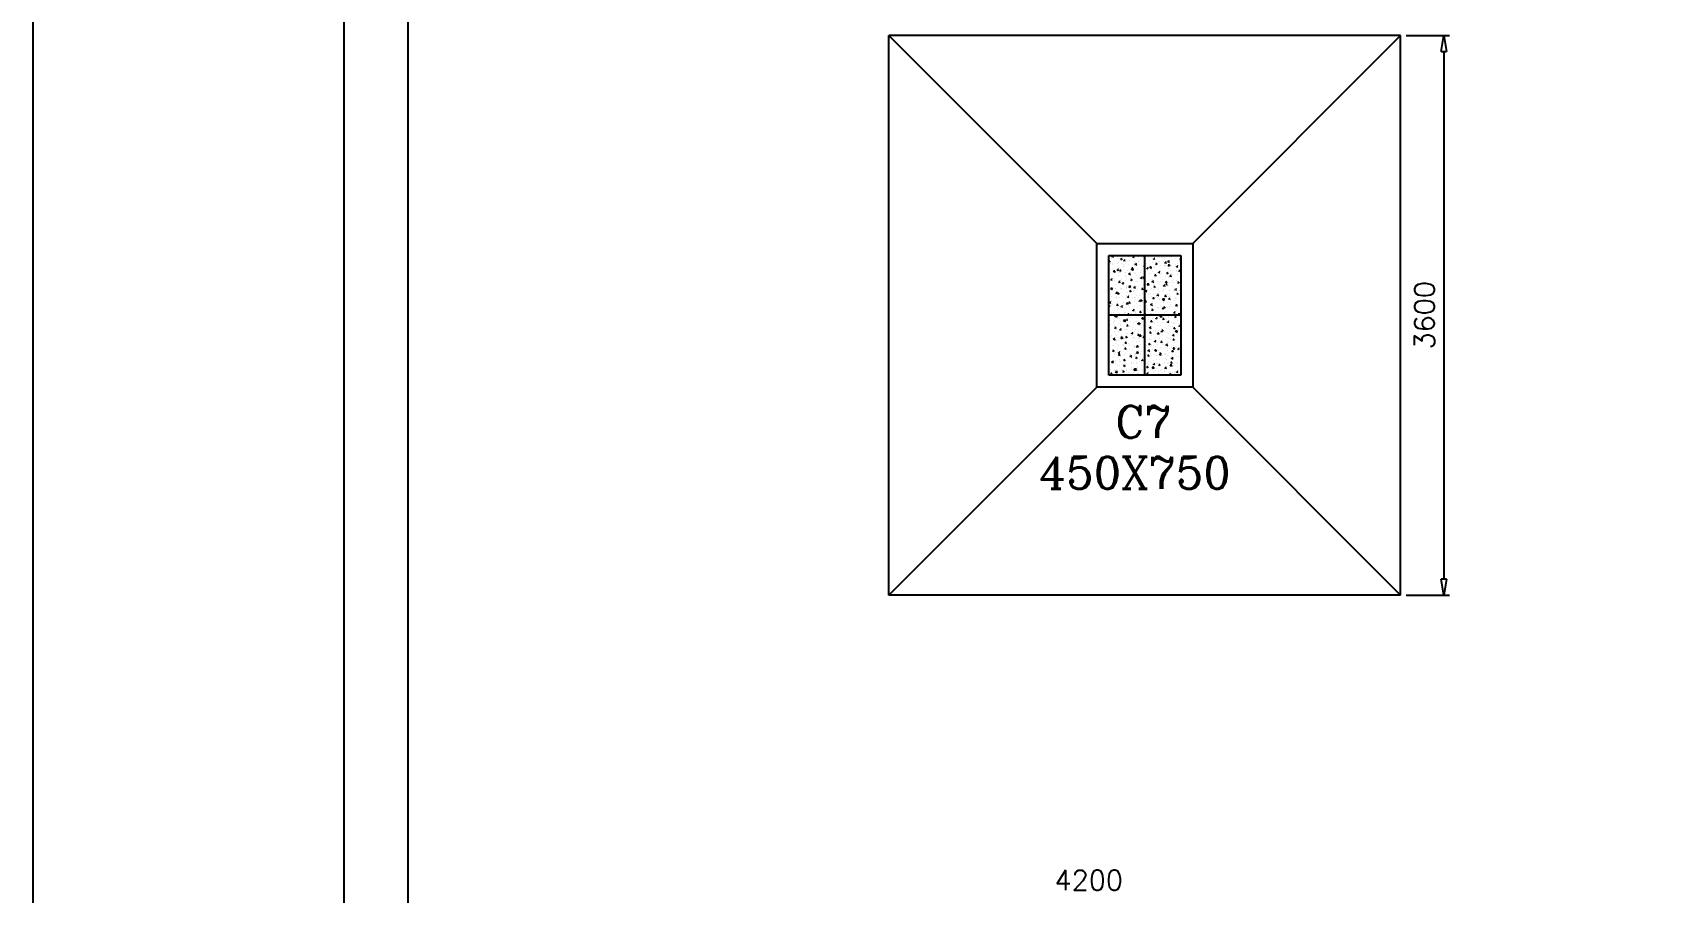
# Model space of a CAD drawing. Header units: millimetres. Extents: x 331487 to 517269, y 198509 to 399936.
# Drawn here: x 408846 to 419104, y 316020 to 321396 of the extents above; entities that cross this region are included whole.
import ezdxf

# ---------------------------------------------------------------- set-up
doc = ezdxf.new("R2010")
doc.units = ezdxf.units.MM
doc.header["$MEASUREMENT"] = 0
for name, color, linetype in [('9th_plot boundry', 1, 'Continuous'), ('COLUMN', 6, 'Continuous'), ('FOOTING', 5, 'Continuous')]:
    doc.layers.add(name, color=color, linetype=linetype)
doc.styles.add('RC', font='romanc.shx', dxfattribs={"height": 200})
doc.styles.add('RO', font='romans.shx', dxfattribs={"height": 125})

# ---------------------------------------------------------------- blocks, each defined once
blk = doc.blocks.new('_ClosedBlank')
at = {"color": 0, "linetype": 'ByBlock', "lineweight": -2}
for p, q in [((-1, 0.17), (0, 0)), ((-1, 0.17), (-1, -0.17)), ((0, 0), (-1, -0.17))]:
    blk.add_line(p, q, dxfattribs=at)

msp = doc.modelspace()

# ---------------------------------------------------------------- linework, layer by layer
at = {"layer": '9th_plot boundry'}
msp.add_line((408846, 334961), (408846, 299961), dxfattribs=at)
msp.add_lwpolyline([(448947, 343104), (414422, 340817, 0.386106), (408846, 334961), (408846, 299961), (449434, 299006)], format="xyb", close=True, dxfattribs=at)
at = {"layer": 'COLUMN'}
for p, q in [((410790, 335611), (410790, 302765)), ((411190, 335211), (411190, 303155)), ((415574, 319254), (415574, 320004)), ((415574, 320004), (416024, 320004)), ((416024, 320004), (416024, 319254)), ((416024, 319254), (415574, 319254))]:
    msp.add_line(p, q, dxfattribs=at)
at = {"layer": 'COLUMN', "color": 2, "linetype": 'Continuous'}
for p, q in [((415581, 319968), (415574, 319967)), ((415580, 319962), (415574, 319967)), ((415576, 319972), (415576, 319972)), ((415580, 319962), (415581, 319968)), ((415591, 320002), (415591, 320002)), ((415592, 319985), (415592, 319985)), ((415599, 319992), (415597, 319999)), ((415603, 319997), (415597, 319999)), ((415599, 319992), (415603, 319997)), ((415624, 320000), (415624, 320000)), ((415627, 320002), (415626, 320004)), ((415627, 320002), (415627, 320004)), ((415632, 319959), (415632, 319959)), ((415636, 319967), (415636, 319967)), ((415642, 319985), (415642, 319985)), ((415656, 319982), (415650, 319981)), ((415655, 319976), (415650, 319981)), ((415653, 319953), (415653, 319953)), ((415655, 319976), (415656, 319982)), ((415658, 319999), (415658, 319999)), ((415658, 319991), (415658, 319991)), ((415663, 319996), (415663, 319996)), ((415672, 319967), (415669, 319974)), ((415675, 319972), (415669, 319974)), ((415672, 319967), (415675, 319972)), ((415691, 319998), (415691, 319998)), ((415692, 319965), (415692, 319965)), ((415699, 319994), (415699, 319994)), ((415702, 319969), (415702, 319969)), ((415703, 319971), (415703, 319971)), ((415724, 319997), (415724, 319997)), ((415731, 319996), (415725, 319995)), ((415731, 319990), (415725, 319995)), ((415731, 319990), (415731, 319996)), ((415738, 319968), (415738, 319968)), ((415746, 319999), (415746, 319999)), ((415757, 319967), (415757, 319967)), ((415758, 319995), (415758, 319995)), ((415762, 319967), (415762, 319967)), ((415773, 319980), (415773, 319980)), ((415785, 320003), (415784, 320004)), ((415784, 319991), (415784, 319991)), ((415785, 320003), (415785, 320004)), ((415791, 319994), (415791, 319994)), ((415797, 319979), (415797, 319979)), ((415812, 319953), (415812, 319953)), ((415824, 319993), (415824, 319993)), ((415829, 319971), (415829, 319971)), ((415843, 319990), (415843, 319990)), ((415848, 319959), (415848, 319959)), ((415857, 319978), (415855, 319985)), ((415861, 319983), (415855, 319985)), ((415857, 319992), (415857, 319992)), ((415857, 319978), (415861, 319983)), ((415861, 319981), (415861, 319981)), ((415875, 319952), (415869, 319951)), ((415875, 319946), (415875, 319952)), ((415879, 319989), (415879, 319989)), ((415883, 319964), (415883, 319964)), ((415889, 319967), (415889, 319967)), ((415891, 319991), (415891, 319991)), ((415901, 319993), (415901, 319993)), ((415911, 319991), (415911, 319991)), ((415914, 320001), (415914, 320001)), ((415919, 319963), (415919, 319963)), ((415924, 319989), (415924, 319989)), ((415930, 319954), (415927, 319961)), ((415933, 319959), (415927, 319961)), ((415930, 319954), (415933, 319959)), ((415951, 319966), (415944, 319965)), ((415950, 319960), (415944, 319965)), ((415950, 319960), (415951, 319966)), ((415952, 319973), (415952, 319973)), ((415953, 319974), (415953, 319974)), ((415956, 319971), (415956, 319971)), ((415957, 319988), (415957, 319988)), ((415965, 319995), (415965, 319995)), ((415991, 319987), (415991, 319987)), ((416003, 319954), (416003, 319954)), ((416015, 319967), (416015, 319967)), ((416024, 319975), (416019, 319979)), ((416024, 319980), (416019, 319979)), ((416024, 319986), (416024, 319986)), ((416024, 319985), (416024, 319985)), ((415574, 319895), (415574, 319897)), ((415574, 319897), (415574, 319897)), ((415579, 319849), (415579, 319849)), ((415586, 319913), (415586, 319913)), ((415586, 319898), (415586, 319898)), ((415588, 319951), (415588, 319951)), ((415591, 319848), (415589, 319855)), ((415595, 319853), (415589, 319855)), ((415591, 319848), (415595, 319853)), ((415596, 319855), (415596, 319855)), ((415597, 319951), (415597, 319951)), ((415597, 319947), (415597, 319947)), ((415600, 319922), (415600, 319922)), ((415612, 319905), (415603, 319904)), ((415611, 319896), (415603, 319904)), ((415605, 319900), (415605, 319900)), ((415609, 319859), (415609, 319859)), ((415611, 319896), (415612, 319905)), ((415632, 319908), (415629, 319915)), ((415635, 319913), (415629, 319915)), ((415631, 319950), (415631, 319950)), ((415632, 319908), (415635, 319913)), ((415636, 319921), (415636, 319921)), ((415637, 319878), (415637, 319878)), ((415638, 319898), (415638, 319898)), ((415639, 319931), (415639, 319931)), ((415640, 319896), (415640, 319896)), ((415650, 319910), (415643, 319909)), ((415649, 319904), (415643, 319909)), ((415646, 319909), (415646, 319909)), ((415649, 319904), (415650, 319910)), ((415650, 319899), (415650, 319899)), ((415656, 319851), (415656, 319851)), ((415664, 319949), (415664, 319949)), ((415668, 319933), (415668, 319933)), ((415671, 319933), (415671, 319933)), ((415671, 319897), (415671, 319897)), ((415676, 319895), (415676, 319895)), ((415678, 319875), (415678, 319875)), ((415679, 319870), (415679, 319870)), ((415688, 319858), (415688, 319858)), ((415690, 319912), (415690, 319912)), ((415697, 319947), (415697, 319947)), ((415704, 319883), (415702, 319890)), ((415708, 319888), (415702, 319890)), ((415704, 319896), (415704, 319896)), ((415704, 319883), (415708, 319888)), ((415710, 319906), (415710, 319906)), ((415719, 319853), (415712, 319851)), ((415718, 319847), (415712, 319851)), ((415713, 319913), (415713, 319913)), ((415715, 319868), (415715, 319868)), ((415726, 319918), (415717, 319917)), ((415725, 319909), (415717, 319917)), ((415718, 319847), (415719, 319853)), ((415725, 319924), (415719, 319923)), ((415724, 319918), (415719, 319923)), ((415723, 319855), (415723, 319855)), ((415724, 319918), (415725, 319924)), ((415725, 319909), (415726, 319918)), ((415731, 319946), (415731, 319946)), ((415738, 319895), (415738, 319895)), ((415741, 319892), (415741, 319892)), ((415744, 319943), (415742, 319950)), ((415748, 319948), (415742, 319950)), ((415742, 319943), (415742, 319943)), ((415743, 319945), (415743, 319945)), ((415744, 319943), (415748, 319948)), ((415750, 319880), (415750, 319880)), ((415752, 319860), (415752, 319860)), ((415755, 319913), (415755, 319913)), ((415764, 319945), (415764, 319945)), ((415771, 319894), (415771, 319894)), ((415772, 319909), (415772, 319909)), ((415777, 319859), (415774, 319866)), ((415780, 319864), (415774, 319866)), ((415777, 319859), (415780, 319864)), ((415778, 319942), (415778, 319942)), ((415781, 319917), (415781, 319917)), ((415782, 319851), (415782, 319851)), ((415794, 319866), (415788, 319865)), ((415793, 319860), (415788, 319865)), ((415789, 319854), (415789, 319854)), ((415792, 319872), (415792, 319872)), ((415793, 319860), (415794, 319866)), ((415800, 319938), (415794, 319937)), ((415800, 319932), (415794, 319937)), ((415794, 319933), (415794, 319933)), ((415794, 319926), (415794, 319926)), ((415797, 319944), (415797, 319944)), ((415800, 319932), (415800, 319938)), ((415804, 319892), (415804, 319892)), ((415804, 319875), (415804, 319875)), ((415817, 319919), (415814, 319926)), ((415820, 319924), (415814, 319926)), ((415817, 319919), (415820, 319924)), ((415817, 319916), (415817, 319916)), ((415820, 319890), (415820, 319890)), ((415831, 319943), (415831, 319943)), ((415840, 319931), (415831, 319930)), ((415839, 319922), (415831, 319930)), ((415838, 319891), (415838, 319891)), ((415839, 319922), (415840, 319931)), ((415839, 319913), (415839, 319913)), ((415843, 319853), (415843, 319853)), ((415845, 319906), (415845, 319906)), ((415849, 319854), (415849, 319854)), ((415852, 319927), (415852, 319927)), ((415857, 319889), (415857, 319889)), ((415857, 319874), (415857, 319874)), ((415859, 319927), (415859, 319927)), ((415860, 319864), (415860, 319864)), ((415869, 319880), (415863, 319879)), ((415869, 319874), (415863, 319879)), ((415864, 319941), (415864, 319941)), ((415875, 319946), (415869, 319951)), ((415869, 319874), (415869, 319880)), ((415871, 319890), (415871, 319890)), ((415889, 319894), (415887, 319901)), ((415893, 319899), (415887, 319901)), ((415889, 319894), (415893, 319899)), ((415891, 319901), (415891, 319901)), ((415896, 319886), (415896, 319886)), ((415896, 319863), (415896, 319863)), ((415897, 319940), (415897, 319940)), ((415898, 319940), (415898, 319940)), ((415899, 319909), (415899, 319909)), ((415904, 319889), (415904, 319889)), ((415909, 319850), (415909, 319850)), ((415921, 319933), (415921, 319933)), ((415922, 319938), (415922, 319938)), ((415930, 319939), (415930, 319939)), ((415930, 319874), (415930, 319874)), ((415931, 319874), (415931, 319874)), ((415937, 319888), (415937, 319888)), ((415944, 319894), (415938, 319893)), ((415944, 319888), (415938, 319893)), ((415944, 319888), (415944, 319894)), ((415954, 319944), (415945, 319943)), ((415953, 319936), (415945, 319943)), ((415947, 319867), (415947, 319867)), ((415950, 319920), (415950, 319920)), ((415953, 319936), (415954, 319944)), ((415958, 319936), (415958, 319936)), ((415962, 319870), (415959, 319877)), ((415965, 319875), (415959, 319877)), ((415961, 319888), (415961, 319888)), ((415962, 319911), (415962, 319911)), ((415962, 319870), (415965, 319875)), ((415963, 319941), (415963, 319941)), ((415964, 319938), (415964, 319938)), ((415966, 319912), (415966, 319912)), ((415971, 319886), (415971, 319886)), ((415976, 319854), (415976, 319854)), ((415993, 319948), (415993, 319948)), ((415997, 319936), (415997, 319936)), ((415998, 319910), (415998, 319910)), ((416002, 319930), (416000, 319937)), ((416006, 319935), (416000, 319937)), ((416000, 319900), (416000, 319900)), ((416001, 319885), (416001, 319885)), ((416002, 319930), (416006, 319935)), ((416004, 319885), (416004, 319885)), ((416019, 319908), (416013, 319907)), ((416019, 319902), (416013, 319907)), ((416019, 319902), (416019, 319908)), ((415578, 319822), (415578, 319822)), ((415581, 319791), (415581, 319791)), ((415584, 319844), (415584, 319844)), ((415585, 319798), (415585, 319798)), ((415596, 319798), (415586, 319797)), ((415594, 319789), (415586, 319797)), ((415586, 319759), (415586, 319759)), ((415592, 319747), (415592, 319747)), ((415594, 319789), (415596, 319798)), ((415606, 319797), (415606, 319797)), ((415612, 319848), (415612, 319848)), ((415614, 319821), (415614, 319821)), ((415617, 319796), (415617, 319796)), ((415618, 319797), (415618, 319797)), ((415624, 319764), (415621, 319771)), ((415627, 319769), (415621, 319771)), ((415624, 319764), (415627, 319769)), ((415637, 319767), (415631, 319766)), ((415637, 319761), (415631, 319766)), ((415633, 319771), (415633, 319771)), ((415635, 319825), (415635, 319825)), ((415643, 319839), (415637, 319838)), ((415643, 319833), (415637, 319838)), ((415637, 319761), (415637, 319767)), ((415643, 319833), (415643, 319839)), ((415645, 319847), (415645, 319847)), ((415646, 319792), (415646, 319792)), ((415648, 319846), (415648, 319846)), ((415648, 319833), (415648, 319833)), ((415652, 319796), (415652, 319796)), ((415653, 319795), (415653, 319795)), ((415656, 319770), (415656, 319770)), ((415664, 319824), (415661, 319831)), ((415667, 319829), (415661, 319831)), ((415664, 319824), (415667, 319829)), ((415666, 319793), (415666, 319793)), ((415679, 319845), (415679, 319845)), ((415683, 319751), (415683, 319751)), ((415685, 319795), (415685, 319795)), ((415686, 319805), (415686, 319805)), ((415688, 319816), (415688, 319816)), ((415688, 319806), (415688, 319806)), ((415693, 319769), (415693, 319769)), ((415696, 319740), (415694, 319747)), ((415700, 319745), (415694, 319747)), ((415698, 319758), (415698, 319758)), ((415710, 319811), (415700, 319810)), ((415708, 319802), (415700, 319810)), ((415712, 319781), (415706, 319780)), ((415712, 319775), (415706, 319780)), ((415708, 319802), (415710, 319811)), ((415712, 319844), (415712, 319844)), ((415712, 319775), (415712, 319781)), ((415718, 319794), (415718, 319794)), ((415719, 319843), (415719, 319843)), ((415727, 319780), (415727, 319780)), ((415733, 319796), (415733, 319796)), ((415736, 319799), (415734, 319806)), ((415740, 319804), (415734, 319806)), ((415736, 319799), (415740, 319804)), ((415737, 319785), (415737, 319785)), ((415739, 319839), (415739, 319839)), ((415745, 319843), (415745, 319843)), ((415748, 319753), (415748, 319753)), ((415750, 319806), (415750, 319806)), ((415752, 319792), (415752, 319792)), ((415755, 319842), (415755, 319842)), ((415758, 319817), (415758, 319817)), ((415766, 319754), (415766, 319754)), ((415778, 319842), (415778, 319842)), ((415788, 319795), (415781, 319794)), ((415787, 319789), (415781, 319794)), ((415785, 319791), (415785, 319791)), ((415787, 319789), (415788, 319795)), ((415788, 319765), (415788, 319765)), ((415790, 319819), (415790, 319819)), ((415792, 319792), (415792, 319792)), ((415794, 319816), (415794, 319816)), ((415798, 319791), (415798, 319791)), ((415809, 319775), (415806, 319782)), ((415812, 319780), (415806, 319782)), ((415809, 319775), (415812, 319780)), ((415812, 319840), (415812, 319840)), ((415824, 319824), (415814, 319823)), ((415822, 319816), (415814, 319823)), ((415814, 319816), (415814, 319816)), ((415818, 319790), (415818, 319790)), ((415822, 319816), (415824, 319824)), ((415824, 319758), (415824, 319758)), ((415829, 319827), (415829, 319827)), ((415834, 319789), (415834, 319789)), ((415837, 319764), (415837, 319764)), ((415841, 319799), (415841, 319799)), ((415845, 319839), (415845, 319839)), ((415849, 319835), (415847, 319842)), ((415853, 319840), (415847, 319842)), ((415849, 319835), (415853, 319840)), ((415851, 319789), (415851, 319789)), ((415852, 319767), (415852, 319767)), ((415854, 319820), (415854, 319820)), ((415863, 319809), (415857, 319807)), ((415862, 319803), (415857, 319807)), ((415859, 319796), (415859, 319796)), ((415862, 319803), (415863, 319809)), ((415868, 319801), (415868, 319801)), ((415873, 319763), (415873, 319763)), ((415878, 319838), (415878, 319838)), ((415881, 319751), (415879, 319758)), ((415885, 319756), (415879, 319758)), ((415881, 319751), (415885, 319756)), ((415885, 319788), (415885, 319788)), ((415892, 319779), (415892, 319779)), ((415894, 319833), (415894, 319833)), ((415899, 319838), (415899, 319838)), ((415908, 319775), (415908, 319775)), ((415912, 319837), (415912, 319837)), ((415918, 319786), (415918, 319786)), ((415922, 319810), (415919, 319817)), ((415925, 319815), (415919, 319817)), ((415919, 319792), (415919, 319792)), ((415922, 319810), (415925, 319815)), ((415932, 319751), (415925, 319750)), ((415931, 319745), (415925, 319750)), ((415938, 319838), (415928, 319837)), ((415936, 319829), (415928, 319837)), ((415931, 319745), (415932, 319751)), ((415938, 319822), (415932, 319821)), ((415937, 319817), (415932, 319821)), ((415935, 319837), (415935, 319837)), ((415936, 319829), (415938, 319838)), ((415937, 319817), (415938, 319822)), ((415939, 319812), (415939, 319812)), ((415941, 319816), (415941, 319816)), ((415943, 319760), (415943, 319760)), ((415945, 319836), (415945, 319836)), ((415945, 319813), (415945, 319813)), ((415947, 319748), (415947, 319748)), ((415951, 319785), (415951, 319785)), ((415951, 319758), (415951, 319758)), ((415956, 319781), (415956, 319781)), ((415959, 319834), (415959, 319834)), ((415970, 319848), (415970, 319848)), ((415975, 319810), (415975, 319810)), ((415978, 319834), (415978, 319834)), ((415978, 319785), (415978, 319785)), ((415985, 319784), (415985, 319784)), ((415986, 319796), (415986, 319796)), ((415994, 319786), (415992, 319793)), ((415998, 319791), (415992, 319793)), ((415994, 319786), (415998, 319791)), ((415996, 319793), (415996, 319793)), ((415998, 319847), (415998, 319847)), ((416007, 319765), (416001, 319763)), ((416006, 319759), (416001, 319763)), ((416006, 319759), (416007, 319765)), ((416013, 319836), (416007, 319835)), ((416013, 319830), (416007, 319835)), ((416009, 319822), (416009, 319822)), ((416011, 319833), (416011, 319833)), ((416013, 319830), (416013, 319836)), ((416014, 319784), (416014, 319784)), ((416018, 319783), (416018, 319783)), ((416018, 319759), (416018, 319759)), ((415579, 319691), (415574, 319691)), ((415578, 319682), (415574, 319685)), ((415577, 319684), (415577, 319684)), ((415578, 319682), (415579, 319691)), ((415579, 319737), (415579, 319737)), ((415583, 319704), (415581, 319711)), ((415587, 319709), (415581, 319711)), ((415581, 319700), (415581, 319700)), ((415583, 319704), (415587, 319709)), ((415591, 319721), (415591, 319721)), ((415594, 319696), (415594, 319696)), ((415600, 319695), (415600, 319695)), ((415606, 319645), (415606, 319645)), ((415616, 319738), (415616, 319738)), ((415625, 319746), (415625, 319746)), ((415625, 319733), (415625, 319733)), ((415631, 319695), (415625, 319694)), ((415630, 319689), (415625, 319694)), ((415626, 319680), (415626, 319680)), ((415628, 319665), (415628, 319665)), ((415630, 319718), (415630, 319718)), ((415630, 319689), (415631, 319695)), ((415630, 319695), (415630, 319695)), ((415633, 319694), (415633, 319694)), ((415634, 319670), (415634, 319670)), ((415641, 319686), (415641, 319686)), ((415644, 319739), (415644, 319739)), ((415656, 319680), (415653, 319687)), ((415659, 319685), (415653, 319687)), ((415656, 319680), (415659, 319685)), ((415659, 319745), (415659, 319745)), ((415665, 319707), (415665, 319707)), ((415666, 319693), (415666, 319693)), ((415670, 319669), (415670, 319669)), ((415673, 319644), (415673, 319644)), ((415676, 319734), (415676, 319734)), ((415679, 319645), (415679, 319645)), ((415681, 319698), (415681, 319698)), ((415693, 319704), (415684, 319703)), ((415692, 319696), (415684, 319703)), ((415686, 319676), (415686, 319676)), ((415692, 319743), (415692, 319743)), ((415692, 319696), (415693, 319704)), ((415696, 319740), (415700, 319745)), ((415696, 319744), (415696, 319744)), ((415706, 319709), (415700, 319708)), ((415706, 319703), (415700, 319708)), ((415700, 319692), (415700, 319692)), ((415704, 319680), (415704, 319680)), ((415706, 319703), (415706, 319709)), ((415708, 319700), (415708, 319700)), ((415725, 319742), (415725, 319742)), ((415728, 319656), (415726, 319663)), ((415732, 319661), (415726, 319663)), ((415728, 319656), (415732, 319661)), ((415732, 319742), (415732, 319742)), ((415732, 319679), (415732, 319679)), ((415733, 319690), (415733, 319690)), ((415734, 319732), (415734, 319732)), ((415735, 319717), (415735, 319717)), ((415743, 319738), (415743, 319738)), ((415743, 319646), (415743, 319646)), ((415744, 319654), (415744, 319654)), ((415746, 319700), (415746, 319700)), ((415753, 319680), (415753, 319680)), ((415759, 319741), (415759, 319741)), ((415769, 319715), (415766, 319722)), ((415772, 319720), (415766, 319722)), ((415766, 319689), (415766, 319689)), ((415769, 319715), (415772, 319720)), ((415775, 319651), (415769, 319650)), ((415774, 319645), (415769, 319650)), ((415771, 319716), (415771, 319716)), ((415774, 319645), (415775, 319651)), ((415781, 319723), (415775, 319722)), ((415781, 319717), (415775, 319722)), ((415775, 319691), (415775, 319691)), ((415781, 319717), (415781, 319723)), ((415783, 319659), (415783, 319659)), ((415785, 319712), (415785, 319712)), ((415792, 319740), (415792, 319740)), ((415807, 319718), (415797, 319717)), ((415806, 319709), (415798, 319717)), ((415799, 319688), (415799, 319688)), ((415802, 319734), (415802, 319734)), ((415806, 319728), (415806, 319728)), ((415806, 319709), (415807, 319718)), ((415811, 319690), (415811, 319690)), ((415812, 319676), (415812, 319676)), ((415814, 319665), (415814, 319665)), ((415825, 319739), (415825, 319739)), ((415833, 319687), (415833, 319687)), ((415834, 319700), (415834, 319700)), ((415836, 319693), (415836, 319693)), ((415839, 319746), (415839, 319746)), ((415841, 319691), (415839, 319698)), ((415845, 319696), (415839, 319698)), ((415841, 319691), (415845, 319696)), ((415850, 319665), (415844, 319664)), ((415850, 319659), (415844, 319664)), ((415845, 319701), (415845, 319701)), ((415848, 319660), (415848, 319660)), ((415857, 319737), (415850, 319736)), ((415856, 319731), (415850, 319736)), ((415850, 319714), (415850, 319714)), ((415850, 319659), (415850, 319665)), ((415850, 319663), (415850, 319663)), ((415856, 319731), (415857, 319737)), ((415858, 319737), (415858, 319737)), ((415866, 319685), (415866, 319685)), ((415869, 319738), (415869, 319738)), ((415876, 319738), (415876, 319738)), ((415879, 319679), (415879, 319679)), ((415885, 319675), (415885, 319675)), ((415887, 319673), (415887, 319673)), ((415889, 319726), (415889, 319726)), ((415892, 319736), (415892, 319736)), ((415899, 319684), (415899, 319684)), ((415921, 319731), (415911, 319730)), ((415920, 319722), (415911, 319730)), ((415914, 319667), (415911, 319674)), ((415917, 319672), (415911, 319674)), ((415913, 319737), (415913, 319737)), ((415914, 319667), (415917, 319672)), ((415916, 319712), (415916, 319712)), ((415925, 319679), (415919, 319678)), ((415925, 319673), (415919, 319678)), ((415920, 319722), (415921, 319731)), ((415924, 319649), (415924, 319649)), ((415925, 319735), (415925, 319735)), ((415925, 319673), (415925, 319679)), ((415929, 319734), (415929, 319734)), ((415933, 319683), (415933, 319683)), ((415938, 319653), (415938, 319653)), ((415939, 319675), (415939, 319675)), ((415941, 319707), (415941, 319707)), ((415954, 319726), (415951, 319733)), ((415957, 319731), (415951, 319733)), ((415952, 319711), (415952, 319711)), ((415952, 319674), (415952, 319674)), ((415954, 319726), (415957, 319731)), ((415954, 319728), (415954, 319728)), ((415955, 319685), (415955, 319685)), ((415958, 319734), (415958, 319734)), ((415961, 319699), (415961, 319699)), ((415966, 319682), (415966, 319682)), ((415986, 319642), (415984, 319649)), ((415990, 319647), (415984, 319649)), ((415986, 319722), (415986, 319722)), ((415986, 319642), (415990, 319647)), ((415991, 319687), (415991, 319687)), ((415991, 319684), (415991, 319684)), ((415992, 319733), (415992, 319733)), ((415994, 319740), (415994, 319740)), ((416001, 319693), (415994, 319692)), ((416000, 319687), (415994, 319692)), ((415995, 319659), (415995, 319659)), ((415996, 319737), (415996, 319737)), ((415999, 319681), (415999, 319681)), ((416000, 319687), (416001, 319693)), ((416006, 319679), (416006, 319679)), ((416024, 319708), (416024, 319709)), ((416024, 319709), (416024, 319709)), ((415579, 319565), (415574, 319567)), ((415575, 319561), (415574, 319563)), ((415575, 319631), (415575, 319631)), ((415575, 319561), (415579, 319565)), ((415579, 319560), (415579, 319560)), ((415580, 319595), (415580, 319595)), ((415587, 319543), (415587, 319543)), ((415591, 319642), (415591, 319642)), ((415601, 319584), (415601, 319584)), ((415602, 319633), (415602, 319633)), ((415607, 319595), (415607, 319595)), ((415611, 319570), (415611, 319570)), ((415618, 319552), (415612, 319551)), ((415618, 319546), (415612, 319551)), ((415616, 319620), (415613, 319627)), ((415619, 319625), (415613, 319627)), ((415613, 319593), (415613, 319593)), ((415616, 319620), (415619, 319625)), ((415625, 319624), (415618, 319622)), ((415624, 319618), (415618, 319622)), ((415618, 319546), (415618, 319552)), ((415621, 319541), (415621, 319541)), ((415623, 319558), (415623, 319558)), ((415624, 319618), (415625, 319624)), ((415626, 319611), (415626, 319611)), ((415636, 319622), (415636, 319622)), ((415637, 319579), (415637, 319579)), ((415639, 319643), (415639, 319643)), ((415639, 319632), (415639, 319632)), ((415642, 319607), (415642, 319607)), ((415648, 319536), (415645, 319543)), ((415651, 319541), (415645, 319543)), ((415646, 319592), (415646, 319592)), ((415646, 319563), (415646, 319563)), ((415647, 319569), (415647, 319569)), ((415648, 319536), (415651, 319541)), ((415650, 319544), (415650, 319544)), ((415676, 319598), (415667, 319597)), ((415675, 319589), (415667, 319597)), ((415673, 319642), (415673, 319642)), ((415675, 319589), (415676, 319598)), ((415677, 319591), (415677, 319591)), ((415680, 319591), (415680, 319591)), ((415681, 319581), (415681, 319581)), ((415688, 319596), (415685, 319603)), ((415692, 319601), (415685, 319603)), ((415686, 319543), (415686, 319543)), ((415694, 319566), (415687, 319565)), ((415693, 319560), (415687, 319565)), ((415688, 319596), (415692, 319601)), ((415693, 319560), (415694, 319566)), ((415700, 319637), (415694, 319636)), ((415699, 319631), (415694, 319636)), ((415696, 319618), (415696, 319618)), ((415699, 319631), (415700, 319637)), ((415706, 319641), (415706, 319641)), ((415706, 319559), (415706, 319559)), ((415709, 319643), (415709, 319643)), ((415712, 319618), (415712, 319618)), ((415713, 319590), (415713, 319590)), ((415718, 319642), (415718, 319642)), ((415721, 319554), (415721, 319554)), ((415728, 319583), (415728, 319583)), ((415728, 319572), (415728, 319572)), ((415730, 319625), (415730, 319625)), ((415739, 319640), (415739, 319640)), ((415741, 319593), (415741, 319593)), ((415746, 319588), (415746, 319588)), ((415749, 319616), (415749, 319616)), ((415752, 319591), (415752, 319591)), ((415761, 319572), (415758, 319579)), ((415764, 319577), (415758, 319579)), ((415761, 319572), (415764, 319577)), ((415769, 319580), (415762, 319578)), ((415768, 319574), (415762, 319578)), ((415763, 319621), (415763, 319621)), ((415768, 319574), (415769, 319580)), ((415773, 319639), (415773, 319639)), ((415773, 319563), (415773, 319563)), ((415779, 319552), (415779, 319552)), ((415780, 319587), (415780, 319587)), ((415790, 319611), (415781, 319610)), ((415789, 319602), (415781, 319610)), ((415781, 319605), (415781, 319605)), ((415783, 319628), (415783, 319628)), ((415788, 319590), (415788, 319590)), ((415789, 319602), (415790, 319611)), ((415791, 319565), (415791, 319565)), ((415801, 319631), (415798, 319638)), ((415804, 319636), (415798, 319638)), ((415801, 319631), (415804, 319636)), ((415806, 319637), (415806, 319637)), ((415813, 319586), (415813, 319586)), ((415822, 319617), (415822, 319617)), ((415822, 319601), (415822, 319601)), ((415827, 319564), (415827, 319564)), ((415833, 319547), (415831, 319554)), ((415837, 319552), (415831, 319554)), ((415832, 319586), (415832, 319586)), ((415832, 319559), (415832, 319559)), ((415833, 319547), (415837, 319552)), ((415834, 319639), (415834, 319639)), ((415844, 319593), (415838, 319592)), ((415843, 319587), (415838, 319592)), ((415839, 319636), (415839, 319636)), ((415843, 319587), (415844, 319593)), ((415843, 319553), (415843, 319553)), ((415844, 319641), (415844, 319641)), ((415845, 319607), (415845, 319607)), ((415846, 319585), (415846, 319585)), ((415854, 319638), (415854, 319638)), ((415854, 319583), (415854, 319583)), ((415862, 319575), (415862, 319575)), ((415873, 319607), (415871, 319614)), ((415877, 319612), (415871, 319614)), ((415872, 319635), (415872, 319635)), ((415873, 319607), (415877, 319612)), ((415879, 319584), (415879, 319584)), ((415883, 319566), (415883, 319566)), ((415885, 319619), (415885, 319619)), ((415889, 319621), (415889, 319621)), ((415890, 319637), (415890, 319637)), ((415893, 319612), (415893, 319612)), ((415904, 319624), (415895, 319623)), ((415903, 319615), (415895, 319623)), ((415899, 319563), (415899, 319563)), ((415901, 319549), (415901, 319549)), ((415903, 319615), (415904, 319624)), ((415906, 319634), (415906, 319634)), ((415919, 319607), (415913, 319606)), ((415919, 319601), (415913, 319606)), ((415913, 319582), (415913, 319582)), ((415919, 319601), (415919, 319607)), ((415929, 319611), (415929, 319611)), ((415932, 319586), (415932, 319586)), ((415934, 319546), (415934, 319546)), ((415936, 319600), (415936, 319600)), ((415939, 319633), (415939, 319633)), ((415946, 319583), (415943, 319590)), ((415949, 319588), (415943, 319590)), ((415946, 319583), (415949, 319588)), ((415946, 319581), (415946, 319581)), ((415947, 319567), (415947, 319567)), ((415949, 319621), (415949, 319621)), ((415949, 319617), (415949, 319617)), ((415959, 319559), (415959, 319559)), ((415964, 319622), (415964, 319622)), ((415969, 319584), (415969, 319584)), ((415971, 319641), (415971, 319641)), ((415972, 319631), (415972, 319631)), ((415972, 319559), (415972, 319559)), ((415979, 319580), (415979, 319580)), ((415981, 319583), (415981, 319583)), ((415988, 319549), (415982, 319548)), ((415988, 319543), (415982, 319548)), ((415987, 319580), (415987, 319580)), ((415994, 319621), (415988, 319620)), ((415994, 319615), (415988, 319620)), ((415988, 319543), (415988, 319549)), ((415989, 319633), (415989, 319633)), ((415994, 319615), (415994, 319621)), ((416003, 319596), (416003, 319596)), ((416006, 319630), (416006, 319630)), ((416008, 319558), (416008, 319558)), ((416018, 319638), (416009, 319636)), ((416017, 319629), (416009, 319636)), ((416013, 319579), (416013, 319579)), ((416016, 319621), (416016, 319621)), ((416019, 319558), (416016, 319565)), ((416022, 319563), (416016, 319565)), ((416017, 319629), (416018, 319638)), ((416019, 319558), (416022, 319563)), ((415580, 319534), (415580, 319534)), ((415585, 319496), (415585, 319496)), ((415588, 319471), (415588, 319471)), ((415589, 319501), (415589, 319501)), ((415594, 319492), (415594, 319492)), ((415599, 319443), (415599, 319443)), ((415601, 319441), (415601, 319441)), ((415608, 319476), (415605, 319483)), ((415611, 319481), (415605, 319483)), ((415612, 319480), (415606, 319479)), ((415611, 319474), (415606, 319479)), ((415608, 319476), (415611, 319481)), ((415611, 319525), (415611, 319525)), ((415611, 319474), (415612, 319480)), ((415619, 319507), (415619, 319507)), ((415619, 319451), (415619, 319451)), ((415621, 319504), (415621, 319504)), ((415621, 319467), (415621, 319467)), ((415624, 319469), (415624, 319469)), ((415627, 319491), (415627, 319491)), ((415627, 319444), (415627, 319444)), ((415632, 319472), (415632, 319472)), ((415634, 319440), (415634, 319440)), ((415635, 319525), (415635, 319525)), ((415660, 319491), (415650, 319490)), ((415659, 319482), (415650, 319490)), ((415654, 319540), (415654, 319540)), ((415656, 319505), (415656, 319505)), ((415658, 319481), (415658, 319481)), ((415659, 319482), (415660, 319491)), ((415660, 319490), (415660, 319490)), ((415663, 319443), (415663, 319443)), ((415666, 319447), (415666, 319447)), ((415667, 319438), (415667, 319438)), ((415672, 319484), (415672, 319484)), ((415674, 319538), (415674, 319538)), ((415680, 319452), (415677, 319459)), ((415684, 319457), (415677, 319459)), ((415680, 319452), (415684, 319457)), ((415687, 319494), (415681, 319493)), ((415687, 319488), (415681, 319493)), ((415687, 319539), (415687, 319539)), ((415687, 319488), (415687, 319494)), ((415690, 319518), (415690, 319518)), ((415694, 319488), (415694, 319488)), ((415698, 319455), (415698, 319455)), ((415716, 319501), (415716, 319501)), ((415720, 319512), (415718, 319519)), ((415724, 319517), (415718, 319519)), ((415720, 319538), (415720, 319538)), ((415720, 319512), (415724, 319517)), ((415723, 319465), (415723, 319465)), ((415725, 319518), (415725, 319518)), ((415726, 319516), (415726, 319516)), ((415726, 319443), (415726, 319443)), ((415727, 319487), (415727, 319487)), ((415729, 319491), (415729, 319491)), ((415737, 319486), (415737, 319486)), ((415738, 319525), (415738, 319525)), ((415739, 319539), (415739, 319539)), ((415748, 319467), (415748, 319467)), ((415754, 319537), (415754, 319537)), ((415762, 319508), (415756, 319507)), ((415762, 319502), (415756, 319507)), ((415760, 319528), (415760, 319528)), ((415760, 319486), (415760, 319486)), ((415762, 319502), (415762, 319508)), ((415774, 319504), (415764, 319503)), ((415773, 319495), (415764, 319503)), ((415765, 319490), (415765, 319490)), ((415768, 319465), (415768, 319465)), ((415773, 319495), (415774, 319504)), ((415774, 319445), (415774, 319445)), ((415776, 319498), (415776, 319498)), ((415783, 319505), (415783, 319505)), ((415787, 319535), (415787, 319535)), ((415793, 319488), (415790, 319495)), ((415796, 319492), (415790, 319495)), ((415793, 319488), (415796, 319492)), ((415793, 319485), (415793, 319485)), ((415793, 319446), (415793, 319446)), ((415800, 319502), (415800, 319502)), ((415805, 319464), (415805, 319464)), ((415808, 319439), (415808, 319439)), ((415820, 319534), (415820, 319534)), ((415831, 319450), (415825, 319449)), ((415831, 319444), (415825, 319449)), ((415827, 319484), (415827, 319484)), ((415827, 319479), (415827, 319479)), ((415830, 319532), (415830, 319532)), ((415831, 319539), (415831, 319539)), ((415838, 319522), (415831, 319521)), ((415837, 319516), (415831, 319521)), ((415831, 319444), (415831, 319450)), ((415837, 319516), (415838, 319522)), ((415839, 319475), (415839, 319475)), ((415839, 319447), (415839, 319447)), ((415841, 319500), (415841, 319500)), ((415842, 319501), (415842, 319501)), ((415852, 319442), (415852, 319442)), ((415854, 319533), (415854, 319533)), ((415860, 319482), (415860, 319482)), ((415865, 319463), (415863, 319470)), ((415869, 319468), (415863, 319470)), ((415864, 319525), (415864, 319525)), ((415865, 319463), (415869, 319468)), ((415867, 319537), (415867, 319537)), ((415870, 319512), (415870, 319512)), ((415874, 319466), (415874, 319466)), ((415888, 319518), (415878, 319516)), ((415886, 319509), (415878, 319516)), ((415878, 319459), (415878, 319459)), ((415879, 319449), (415879, 319449)), ((415880, 319512), (415880, 319512)), ((415886, 319509), (415888, 319518)), ((415887, 319532), (415887, 319532)), ((415893, 319481), (415893, 319481)), ((415907, 319464), (415900, 319463)), ((415906, 319458), (415900, 319463)), ((415906, 319523), (415903, 319530)), ((415909, 319528), (415903, 319530)), ((415906, 319523), (415909, 319528)), ((415906, 319511), (415906, 319511)), ((415906, 319458), (415907, 319464)), ((415913, 319536), (415907, 319534)), ((415912, 319530), (415907, 319534)), ((415909, 319504), (415909, 319504)), ((415910, 319486), (415910, 319486)), ((415912, 319530), (415913, 319536)), ((415919, 319446), (415919, 319446)), ((415920, 319530), (415920, 319530)), ((415927, 319480), (415927, 319480)), ((415929, 319440), (415929, 319440)), ((415932, 319493), (415932, 319493)), ((415938, 319439), (415935, 319446)), ((415941, 319444), (415935, 319446)), ((415938, 319439), (415941, 319444)), ((415941, 319523), (415941, 319523)), ((415943, 319461), (415943, 319461)), ((415945, 319514), (415945, 319514)), ((415946, 319485), (415946, 319485)), ((415949, 319460), (415949, 319460)), ((415954, 319529), (415954, 319529)), ((415960, 319479), (415960, 319479)), ((415969, 319500), (415969, 319500)), ((415978, 319499), (415976, 319506)), ((415982, 319504), (415976, 319506)), ((415982, 319478), (415976, 319477)), ((415981, 319472), (415976, 319477)), ((415978, 319499), (415982, 319504)), ((415979, 319442), (415979, 319442)), ((415980, 319496), (415980, 319496)), ((415981, 319472), (415982, 319478)), ((415982, 319473), (415982, 319473)), ((415985, 319527), (415985, 319527)), ((415985, 319458), (415985, 319458)), ((415987, 319528), (415987, 319528)), ((415991, 319524), (415991, 319524)), ((416002, 319531), (415992, 319530)), ((416000, 319522), (415992, 319530)), ((415993, 319477), (415993, 319477)), ((416000, 319522), (416002, 319531)), ((416001, 319466), (416001, 319466)), ((416011, 319533), (416011, 319533)), ((416020, 319527), (416020, 319527)), ((416020, 319470), (416020, 319470)), ((415575, 319390), (415575, 319390)), ((415581, 319340), (415581, 319340)), ((415599, 319337), (415593, 319335)), ((415596, 319407), (415596, 319407)), ((415600, 319333), (415597, 319340)), ((415603, 319338), (415597, 319340)), ((415606, 319408), (415599, 319407)), ((415605, 319402), (415599, 319407)), ((415599, 319331), (415599, 319337)), ((415600, 319333), (415603, 319338)), ((415601, 319370), (415601, 319370)), ((415604, 319345), (415604, 319345)), ((415605, 319402), (415606, 319408)), ((415608, 319389), (415608, 319389)), ((415609, 319385), (415609, 319385)), ((415614, 319344), (415614, 319344)), ((415615, 319338), (415615, 319338)), ((415617, 319398), (415617, 319398)), ((415628, 319365), (415628, 319365)), ((415630, 319419), (415630, 319419)), ((415631, 319409), (415631, 319409)), ((415643, 319384), (415634, 319383)), ((415642, 319375), (415634, 319383)), ((415636, 319381), (415636, 319381)), ((415640, 319392), (415637, 319399)), ((415643, 319397), (415637, 319399)), ((415640, 319392), (415643, 319397)), ((415641, 319350), (415641, 319350)), ((415641, 319343), (415641, 319343)), ((415642, 319388), (415642, 319388)), ((415642, 319375), (415643, 319384)), ((415648, 319337), (415648, 319337)), ((415667, 319418), (415667, 319418)), ((415668, 319378), (415668, 319378)), ((415675, 319351), (415668, 319349)), ((415674, 319345), (415668, 319349)), ((415670, 319431), (415670, 319431)), ((415674, 319345), (415675, 319351)), ((415681, 319422), (415675, 319421)), ((415680, 319416), (415675, 319421)), ((415675, 319386), (415675, 319386)), ((415675, 319355), (415675, 319355)), ((415676, 319388), (415676, 319388)), ((415680, 319416), (415681, 319422)), ((415681, 319336), (415681, 319336)), ((415701, 319437), (415701, 319437)), ((415703, 319417), (415703, 319417)), ((415706, 319392), (415706, 319392)), ((415708, 319385), (415708, 319385)), ((415712, 319368), (415710, 319375)), ((415716, 319373), (415710, 319375)), ((415712, 319368), (415716, 319373)), ((415719, 319358), (415719, 319358)), ((415721, 319412), (415721, 319412)), ((415732, 319379), (415732, 319379)), ((415734, 319436), (415734, 319436)), ((415734, 319433), (415734, 319433)), ((415736, 319384), (415736, 319384)), ((415737, 319428), (415737, 319428)), ((415741, 319384), (415741, 319384)), ((415742, 319390), (415742, 319390)), ((415750, 319364), (415744, 319363)), ((415749, 319358), (415744, 319363)), ((415746, 319365), (415746, 319365)), ((415757, 319398), (415748, 319396)), ((415756, 319389), (415748, 319396)), ((415749, 319358), (415750, 319364)), ((415756, 319436), (415750, 319435)), ((415756, 319430), (415750, 319435)), ((415753, 319428), (415750, 319435)), ((415756, 319433), (415750, 319435)), ((415753, 319428), (415756, 319433)), ((415756, 319430), (415756, 319436)), ((415756, 319389), (415757, 319398)), ((415758, 319408), (415758, 319408)), ((415767, 319435), (415767, 319435)), ((415768, 319350), (415768, 319350)), ((415769, 319338), (415769, 319338)), ((415772, 319392), (415772, 319392)), ((415775, 319383), (415775, 319383)), ((415777, 319402), (415777, 319402)), ((415782, 319364), (415782, 319364)), ((415785, 319344), (415782, 319351)), ((415788, 319349), (415782, 319351)), ((415785, 319344), (415788, 319349)), ((415785, 319339), (415785, 319339)), ((415800, 319433), (415800, 319433)), ((415803, 319388), (415803, 319388)), ((415808, 319382), (415808, 319382)), ((415816, 319376), (415816, 319376)), ((415825, 319378), (415819, 319377)), ((415825, 319372), (415819, 319377)), ((415821, 319338), (415821, 319338)), ((415825, 319403), (415823, 319410)), ((415829, 319408), (415823, 319410)), ((415823, 319372), (415823, 319372)), ((415825, 319426), (415825, 319426)), ((415825, 319403), (415829, 319408)), ((415825, 319372), (415825, 319378)), ((415834, 319432), (415834, 319432)), ((415834, 319340), (415834, 319340)), ((415836, 319393), (415836, 319393)), ((415841, 319380), (415841, 319380)), ((415844, 319438), (415844, 319438)), ((415847, 319413), (415847, 319413)), ((415856, 319349), (415856, 319349)), ((415871, 319411), (415862, 319410)), ((415870, 319402), (415862, 319410)), ((415862, 319384), (415862, 319384)), ((415867, 319431), (415867, 319431)), ((415870, 319402), (415871, 319411)), ((415874, 319352), (415874, 319352)), ((415875, 319379), (415875, 319379)), ((415876, 319406), (415876, 319406)), ((415883, 319411), (415883, 319411)), ((415884, 319408), (415884, 319408)), ((415887, 319386), (415887, 319386)), ((415900, 319392), (415894, 319391)), ((415900, 319386), (415894, 319391)), ((415894, 319350), (415894, 319350)), ((415898, 319379), (415895, 319386)), ((415901, 319384), (415895, 319386)), ((415898, 319379), (415901, 319384)), ((415900, 319430), (415900, 319430)), ((415900, 319386), (415900, 319392)), ((415908, 319378), (415908, 319378)), ((415918, 319423), (415918, 319423)), ((415923, 319385), (415923, 319385)), ((415926, 319360), (415926, 319360)), ((415927, 319386), (415927, 319386)), ((415929, 319388), (415929, 319388)), ((415934, 319429), (415934, 319429)), ((415938, 319354), (415938, 319354)), ((415940, 319407), (415940, 319407)), ((415941, 319377), (415941, 319377)), ((415957, 319397), (415957, 319397)), ((415962, 319359), (415962, 319359)), ((415967, 319427), (415967, 319427)), ((415970, 319355), (415968, 319362)), ((415974, 319360), (415968, 319362)), ((415976, 319406), (415969, 319405)), ((415975, 319400), (415969, 319405)), ((415970, 319355), (415974, 319360)), ((415974, 319375), (415974, 319375)), ((415975, 319400), (415976, 319406)), ((415985, 319424), (415976, 319423)), ((415984, 319415), (415976, 319423)), ((415978, 319366), (415978, 319366)), ((415980, 319420), (415980, 319420)), ((415984, 319415), (415985, 319424)), ((415989, 319433), (415989, 319433)), ((415989, 319384), (415989, 319384)), ((415997, 319370), (415997, 319370)), ((416000, 319426), (416000, 319426)), ((416010, 319415), (416008, 319422)), ((416014, 319419), (416008, 319422)), ((416008, 319374), (416008, 319374)), ((416010, 319415), (416014, 319419)), ((416011, 319408), (416011, 319408)), ((416021, 319349), (416021, 319349)), ((415578, 319270), (415578, 319270)), ((415593, 319265), (415587, 319264)), ((415593, 319259), (415587, 319264)), ((415588, 319288), (415588, 319288)), ((415599, 319331), (415593, 319335)), ((415593, 319259), (415593, 319265)), ((415612, 319291), (415612, 319291)), ((415613, 319281), (415613, 319281)), ((415627, 319278), (415617, 319276)), ((415625, 319269), (415617, 319276)), ((415619, 319326), (415619, 319326)), ((415622, 319287), (415622, 319287)), ((415623, 319259), (415623, 319259)), ((415625, 319269), (415627, 319278)), ((415626, 319312), (415626, 319312)), ((415629, 319268), (415629, 319268)), ((415630, 319254), (415629, 319256)), ((415635, 319254), (415629, 319256)), ((415635, 319254), (415635, 319254)), ((415644, 319318), (415644, 319318)), ((415651, 319292), (415651, 319292)), ((415652, 319255), (415652, 319255)), ((415655, 319286), (415655, 319286)), ((415668, 319279), (415662, 319278)), ((415668, 319273), (415662, 319278)), ((415663, 319271), (415663, 319271)), ((415665, 319324), (415665, 319324)), ((415668, 319273), (415668, 319279)), ((415672, 319308), (415669, 319315)), ((415676, 319313), (415669, 319315)), ((415672, 319308), (415676, 319313)), ((415680, 319317), (415680, 319317)), ((415683, 319292), (415683, 319292)), ((415686, 319330), (415686, 319330)), ((415688, 319285), (415688, 319285)), ((415696, 319272), (415696, 319272)), ((415714, 319329), (415714, 319329)), ((415715, 319335), (415715, 319335)), ((415716, 319305), (415716, 319305)), ((415719, 319291), (415719, 319291)), ((415722, 319283), (415722, 319283)), ((415723, 319266), (415723, 319266)), ((415728, 319273), (415728, 319273)), ((415730, 319326), (415730, 319326)), ((415741, 319291), (415731, 319290)), ((415739, 319282), (415731, 319290)), ((415744, 319293), (415737, 319291)), ((415743, 319287), (415737, 319291)), ((415739, 319282), (415741, 319291)), ((415745, 319284), (415742, 319291)), ((415748, 319289), (415742, 319291)), ((415743, 319287), (415744, 319293)), ((415745, 319284), (415748, 319289)), ((415746, 319326), (415746, 319326)), ((415748, 319333), (415748, 319333)), ((415754, 319302), (415754, 319302)), ((415755, 319282), (415755, 319282)), ((415756, 319268), (415756, 319268)), ((415759, 319264), (415759, 319264)), ((415767, 319285), (415767, 319285)), ((415778, 319292), (415778, 319292)), ((415781, 319332), (415781, 319332)), ((415788, 319281), (415788, 319281)), ((415793, 319276), (415793, 319276)), ((415813, 319330), (415813, 319330)), ((415819, 319307), (415813, 319305)), ((415818, 319301), (415813, 319305)), ((415814, 319331), (415814, 319331)), ((415817, 319260), (415815, 319267)), ((415821, 319265), (415815, 319267)), ((415817, 319260), (415821, 319265)), ((415818, 319301), (415819, 319307)), ((415818, 319265), (415818, 319265)), ((415821, 319319), (415821, 319319)), ((415821, 319280), (415821, 319280)), ((415823, 319271), (415823, 319271)), ((415824, 319313), (415824, 319313)), ((415832, 319287), (415832, 319287)), ((415855, 319304), (415845, 319303)), ((415853, 319295), (415845, 319303)), ((415848, 319330), (415848, 319330)), ((415853, 319295), (415855, 319304)), ((415857, 319319), (415855, 319326)), ((415861, 319324), (415855, 319326)), ((415855, 319278), (415855, 319278)), ((415857, 319319), (415861, 319324)), ((415861, 319312), (415861, 319312)), ((415864, 319286), (415864, 319286)), ((415871, 319299), (415871, 319299)), ((415872, 319326), (415872, 319326)), ((415881, 319329), (415881, 319329)), ((415882, 319267), (415882, 319267)), ((415894, 319320), (415888, 319319)), ((415894, 319314), (415888, 319319)), ((415888, 319277), (415888, 319277)), ((415894, 319314), (415894, 319320)), ((415895, 319323), (415895, 319323)), ((415900, 319285), (415900, 319285)), ((415903, 319260), (415903, 319260)), ((415904, 319291), (415904, 319291)), ((415914, 319327), (415914, 319327)), ((415921, 319276), (415921, 319276)), ((415923, 319279), (415923, 319279)), ((415925, 319333), (415925, 319333)), ((415930, 319295), (415927, 319302)), ((415933, 319300), (415927, 319302)), ((415930, 319295), (415933, 319300)), ((415935, 319297), (415935, 319297)), ((415936, 319301), (415936, 319301)), ((415939, 319330), (415939, 319330)), ((415940, 319259), (415940, 319259)), ((415948, 319326), (415948, 319326)), ((415949, 319271), (415949, 319271)), ((415955, 319275), (415955, 319275)), ((415963, 319263), (415957, 319261)), ((415962, 319257), (415957, 319261)), ((415969, 319317), (415959, 319316)), ((415967, 319308), (415959, 319316)), ((415962, 319257), (415963, 319263)), ((415969, 319334), (415963, 319333)), ((415969, 319328), (415963, 319333)), ((415966, 319334), (415966, 319334)), ((415967, 319308), (415969, 319317)), ((415969, 319328), (415969, 319334)), ((415973, 319260), (415973, 319260)), ((415974, 319270), (415974, 319270)), ((415976, 319313), (415976, 319313)), ((415981, 319325), (415981, 319325)), ((415988, 319274), (415988, 319274)), ((415999, 319325), (415999, 319325)), ((416002, 319271), (416000, 319278)), ((416006, 319276), (416000, 319278)), ((416002, 319332), (416002, 319332)), ((416002, 319271), (416006, 319276)), ((416005, 319307), (416005, 319307)), ((416009, 319267), (416009, 319267)), ((416014, 319324), (416014, 319324)), ((416021, 319272), (416021, 319272))]:
    msp.add_line(p, q, dxfattribs=at)
at = {"layer": 'FOOTING'}
for p, q in [((417399, 321379), (414199, 321379)), ((414199, 317879), (414199, 321379)), ((415499, 320079), (414199, 321379)), ((416099, 320079), (417399, 321379)), ((417399, 317879), (417399, 321379)), ((415799, 319254), (415799, 320004)), ((416024, 319629), (415574, 319629)), ((415499, 319179), (414199, 317879)), ((416099, 319179), (417399, 317879)), ((417399, 317879), (414199, 317879))]:
    msp.add_line(p, q, dxfattribs=at)
at = {"layer": 'FOOTING', "color": 4}
for p, q in [((417434, 321379), (417705, 321379)), ((417670, 321279), (417670, 317979)), ((417434, 317879), (417705, 317879))]:
    msp.add_line(p, q, dxfattribs=at)
at = {"layer": 'FOOTING', "color": 5}
for p, q in [((415499, 319179), (415499, 320079)), ((415499, 320079), (416099, 320079)), ((416099, 320079), (416099, 319179)), ((416099, 319179), (415499, 319179))]:
    msp.add_line(p, q, dxfattribs=at)

# ---------------------------------------------------------------- block references
at = {"layer": 'FOOTING', "color": 4, "xscale": 100, "yscale": 100, "zscale": 100}
for p, rotation in [((417670, 321379), 90), ((417670, 317879), 270)]:
    msp.add_blockref('_ClosedBlank', p, dxfattribs=dict(at, rotation=rotation))

# ---------------------------------------------------------------- texts
at = {"layer": 'COLUMN', "style": 'RC'}
for s, p in [('C7', (415616, 318862)), ('450X750', (415137, 318544))]:
    msp.add_text(s, height=200, dxfattribs=at).set_placement(p)
at = {"layer": 'FOOTING', "color": 3, "insert": (417548, 319629), "char_height": 125, "attachment_point": 5, "rotation": 90, "style": 'RO'}
msp.add_mtext('3600', dxfattribs=at)
at = {"layer": 'FOOTING', "color": 3, "insert": (415449, 316095), "char_height": 125, "attachment_point": 5, "style": 'RO'}
msp.add_mtext('4200', dxfattribs=at)

doc.saveas('drawing.dxf')
